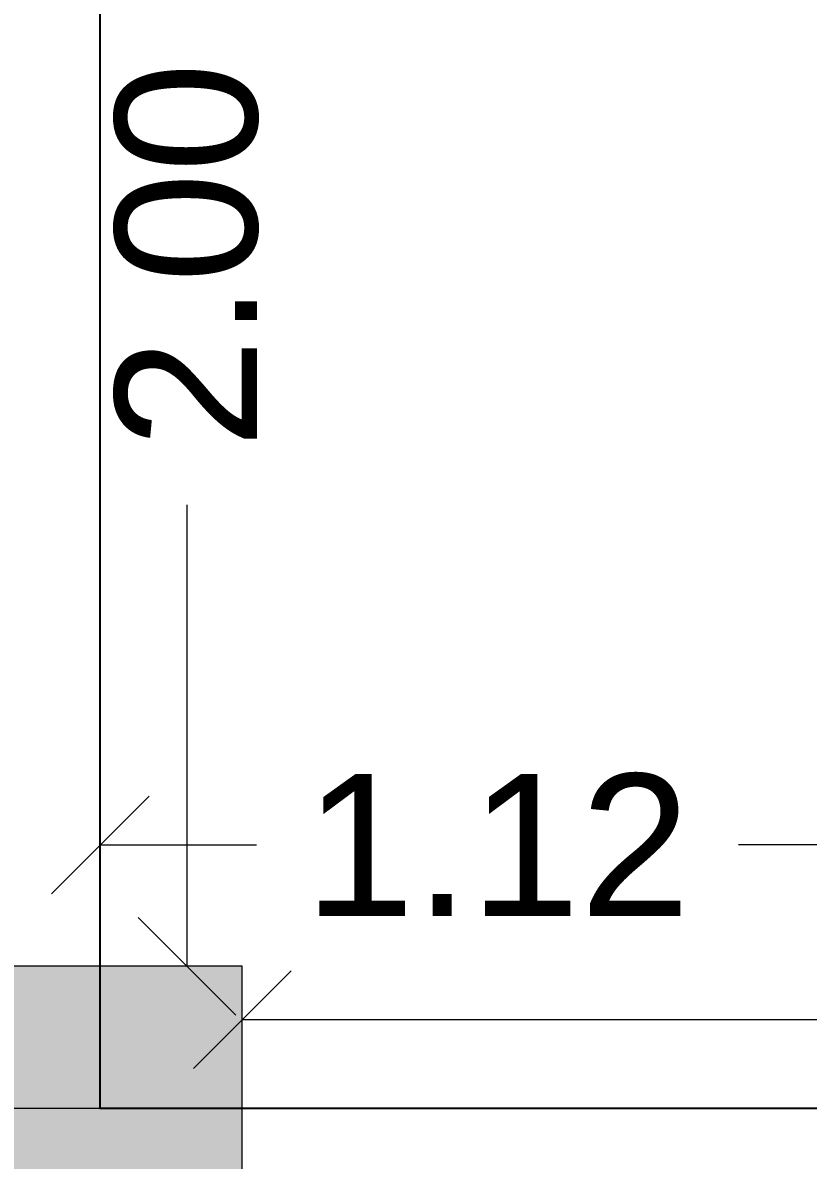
# Model space of a CAD drawing. Header units: metres. Extents: x -355 to 973, y -73 to 238.
# Drawn here: x 613.418 to 614.524, y 96.301 to 97.902 of the extents above; entities that cross this region are included whole.
import ezdxf

# ---------------------------------------------------------------- set-up
doc = ezdxf.new("R2010")
doc.units = ezdxf.units.M
doc.header["$LTSCALE"] = 3
doc.header["$MEASUREMENT"] = 0
doc.linetypes.add('1', pattern=[30, 6, 6, 6, 6, 6])
doc.linetypes.add('ACAD_ISO02W100', pattern=[15, 12, -3])
doc.layers.add('05', color=21, linetype='Continuous', lineweight=5)
doc.layers.add('alaem', color=230, linetype='Continuous', lineweight=5)
doc.layers.add('4', color=4, linetype='ACAD_ISO02W100')
doc.styles.get("Standard").update_dxf_attribs({"font": 'arial.ttf'})
doc.dimstyles.new('ahmad', dxfattribs={"dimtxt": 0.2, "dimasz": 0.1375, "dimexe": 0, "dimexo": 0.0625, "dimgap": 0.09, "dimtad": 0, "dimzin": 0, "dimdsep": 46, "dimtxsty": 'Standard', "dimblk": 'OBLIQUE', "dimcen": 0.09, "dimclrd": 245, "dimclrt": 61, "dimadec": 0, "dimazin": 0, "dimtfac": 1, "dimtofl": 0, "dimtmove": 0, "dimatfit": 3, "dimldrblk": 'OBLIQUE', "dimfxl": 0, "dimfxlon": 1, "dimtolj": 1, "dimtzin": 0, "dimlwd": 13, "dimarcsym": 0})

# ---------------------------------------------------------------- blocks, each defined once
blk = doc.blocks.new('fghhyh')
at = {"layer": 'alaem', "linetype": '1'}
h = blk.add_hatch(color=256, dxfattribs=at)
h.dxf.hatch_style = 1
h.paths.add_polyline_path([(280.3961, 190.2964), (280.3961, 190.6964), (279.9961, 190.6964), (279.9961, 190.2964)])
blk.add_lwpolyline([(279.9961, 190.6964), (279.9961, 190.2964), (280.3961, 190.2964), (280.3961, 190.6964)], close=True, dxfattribs=at)
blk = doc.blocks.new('_Oblique')
at = {"color": 0, "linetype": 'ByBlock', "lineweight": -2}
blk.add_line((-0.5, -0.5), (0.5, 0.5), dxfattribs=at)
blk = doc.blocks.new('*D769')
at = {"color": 245, "lineweight": 13, "transparency": 16777216}
for p, q in [((613.649, 98.5745), (613.649, 97.9255)), ((613.649, 96.5743), (613.649, 97.2233))]:
    blk.add_line(p, q, dxfattribs=at)
at = {"layer": 'Defpoints', "color": 0, "transparency": 16777216}
for p in [(613.649, 98.5745), (613.7267, 98.5745), (613.7267, 96.5743)]:
    blk.add_point(p, dxfattribs=at)
at = {"color": 245, "lineweight": 13, "transparency": 16777216, "xscale": 0.1375, "yscale": 0.1375, "zscale": 0.1375}
for p, rotation in [((613.649, 98.5745), 90), ((613.649, 96.5743), 270)]:
    blk.add_blockref('_Oblique', p, dxfattribs=dict(at, rotation=rotation))
at = {"color": 61, "transparency": 16777216, "insert": (613.649, 97.5744), "char_height": 0.2, "attachment_point": 5, "rotation": 90}
blk.add_mtext('\\A1;2.00', dxfattribs=at)
blk = doc.blocks.new('*D770')
at = {"color": 245, "lineweight": 13, "transparency": 16777216}
for p, q in [((613.7267, 96.4993), (615.5732, 96.4993)), ((618.1267, 96.4993), (616.2801, 96.4993))]:
    blk.add_line(p, q, dxfattribs=at)
at = {"layer": 'Defpoints', "color": 0, "transparency": 16777216}
for p in [(613.7267, 96.5743), (618.1267, 96.5745), (613.7267, 96.4993)]:
    blk.add_point(p, dxfattribs=at)
at = {"color": 245, "lineweight": 13, "transparency": 16777216, "xscale": 0.1375, "yscale": 0.1375, "zscale": 0.1375, "rotation": 180}
blk.add_blockref('_Oblique', (613.7267, 96.4993), dxfattribs=at)
at = {"color": 245, "lineweight": 13, "transparency": 16777216, "xscale": 0.1375, "yscale": 0.1375, "zscale": 0.1375}
blk.add_blockref('_Oblique', (618.1267, 96.4993), dxfattribs=at)
at = {"color": 61, "transparency": 16777216, "insert": (615.9267, 96.4993), "char_height": 0.2, "attachment_point": 5}
blk.add_mtext('\\A1;4.40', dxfattribs=at)
blk = doc.blocks.new('*D775')
at = {"layer": '4', "color": 245, "lineweight": 13, "transparency": 16777216}
for p, q in [((613.5267, 96.745), (613.7466, 96.745)), ((614.6452, 96.745), (614.4252, 96.745))]:
    blk.add_line(p, q, dxfattribs=at)
at = {"layer": 'Defpoints', "color": 0, "transparency": 16777216}
for p in [(613.5267, 97.5745), (614.6452, 97.5745), (613.5267, 96.745)]:
    blk.add_point(p, dxfattribs=at)
at = {"layer": '4', "color": 245, "lineweight": 13, "transparency": 16777216, "xscale": 0.1375, "yscale": 0.1375, "zscale": 0.1375, "rotation": 180}
blk.add_blockref('_Oblique', (613.5267, 96.745), dxfattribs=at)
at = {"layer": '4', "color": 245, "lineweight": 13, "transparency": 16777216, "xscale": 0.1375, "yscale": 0.1375, "zscale": 0.1375}
blk.add_blockref('_Oblique', (614.6452, 96.745), dxfattribs=at)
at = {"layer": '4', "color": 61, "transparency": 16777216, "insert": (614.0859, 96.745), "char_height": 0.2, "attachment_point": 5}
blk.add_mtext('\\A1;1.12', dxfattribs=at)

msp = doc.modelspace()

# ---------------------------------------------------------------- linework, layer by layer
at = {"layer": '05', "color": 0, "linetype": '1'}
msp.add_lwpolyline([(601.5267, 96.3746), (618.3267, 96.3746), (618.3267, 108.8516), (601.5267, 108.8516)], dxfattribs=at)
at = {"layer": '4', "linetype": '1'}
msp.add_lwpolyline([(618.3267, 96.3745), (613.5267, 96.3745), (613.5267, 98.7745), (618.3267, 98.7745)], close=True, dxfattribs=at)

# ---------------------------------------------------------------- block references
at = {"layer": 'alaem', "linetype": '1', "rotation": 270}
msp.add_blockref('fghhyh', (423.0303, 376.5704), dxfattribs=at)

# ---------------------------------------------------------------- dimensions: what is measured, and where the dimension line sits
dim = msp.add_linear_dim(base=(613.649, 98.5745), p1=(613.7267, 96.5743), p2=(613.7267, 98.5745), angle=270, dimstyle='ahmad')
dim.commit()
dim.dimension.update_dxf_attribs({"geometry": '*D769', "text_midpoint": (613.649, 97.5744)})
dim = msp.add_linear_dim(base=(613.7267, 96.4993), p1=(618.1267, 96.5745), p2=(613.7267, 96.5743), dimstyle='ahmad')
dim.commit()
dim.dimension.update_dxf_attribs({"geometry": '*D770', "text_midpoint": (615.9267, 96.4993)})
at = {"layer": '4'}
dim = msp.add_linear_dim(base=(613.5267, 96.745), p1=(614.6452, 97.5745), p2=(613.5267, 97.5745), dimstyle='ahmad', dxfattribs=at)
dim.commit()
dim.dimension.update_dxf_attribs({"geometry": '*D775', "text_midpoint": (614.0859, 96.745)})

doc.saveas('drawing.dxf')
